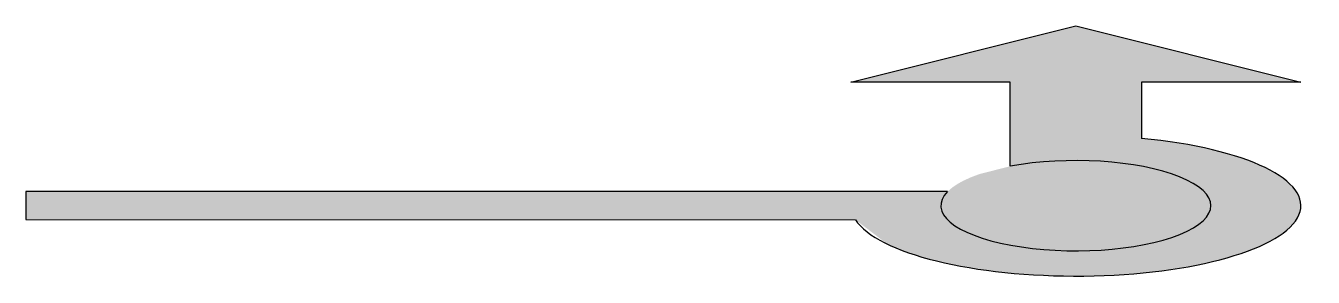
# Model space of a CAD drawing. Header units: metres. Extents: x 0 to 6.87, y -0.38 to 0.96.
import ezdxf

# ---------------------------------------------------------------- set-up
doc = ezdxf.new("R2010")
doc.units = ezdxf.units.M
doc.header["$LTSCALE"] = 0.2

msp = doc.modelspace()

# ---------------------------------------------------------------- hatches: boundary and pattern name
at = {"true_color": 0xfaf528}
h = msp.add_hatch(color=2, dxfattribs=at)
h.dxf.hatch_style = 1
edge = h.paths.add_edge_path()
edge.add_ellipse((5.6, -0.0006), major_axis=(0.72, 0), ratio=0.333997, start_angle=161.82644, end_angle=479.08707, ccw=False)
edge.add_line((4.916, 0.0744), (0, 0.0744))
edge.add_line((0, 0.0744), (0, -0.0749))
edge.add_line((0, -0.0749), (4.4242, -0.0756))
edge.add_ellipse((5.6, -0.0006), major_axis=(1.2, 0), ratio=0.3125, start_angle=-168.46305, end_angle=73.04224)
edge.add_line((5.95, 0.3581), (5.95, 0.6582))
edge.add_line((5.95, 0.6582), (6.8, 0.6582))
edge.add_line((6.8, 0.6582), (5.6, 0.9582))
edge.add_line((5.6, 0.9582), (4.4, 0.6582))
edge.add_line((4.4, 0.6582), (5.25, 0.6582))
edge.add_line((5.25, 0.6582), (5.25, 0.2096))

# ---------------------------------------------------------------- linework, layer by layer
at = {"color": 2, "true_color": 0xfaf528}
for points in [[(5.25, 0.2096), (5.25, 0.6582), (5.25, 0.6582), (4.4, 0.6582), (4.4, 0.6582), (5.6, 0.9582), (5.6, 0.9582), (6.8, 0.6582), (6.8, 0.6582), (5.95, 0.6582), (5.95, 0.6582), (5.95, 0.3581)], [(4.916, 0.0744), (0, 0.0744), (0, 0.0749), (0, -0.0749), (0, -0.0749), (4.4242, -0.0756)]]:
    msp.add_lwpolyline(points, dxfattribs=at)
at = {"color": 2, "linetype": 'Continuous', "true_color": 0xfaf528}
for major_axis, ratio, start_param, end_param in [((1.2, 0), 0.3125, -2.940235, 1.274828), ((0.72, 0), 0.333997, 2.824404, 8.361647)]:
    msp.add_ellipse((5.6, -0.0006), major_axis=major_axis, ratio=ratio, start_param=start_param, end_param=end_param, dxfattribs=at)

doc.saveas('drawing.dxf')
